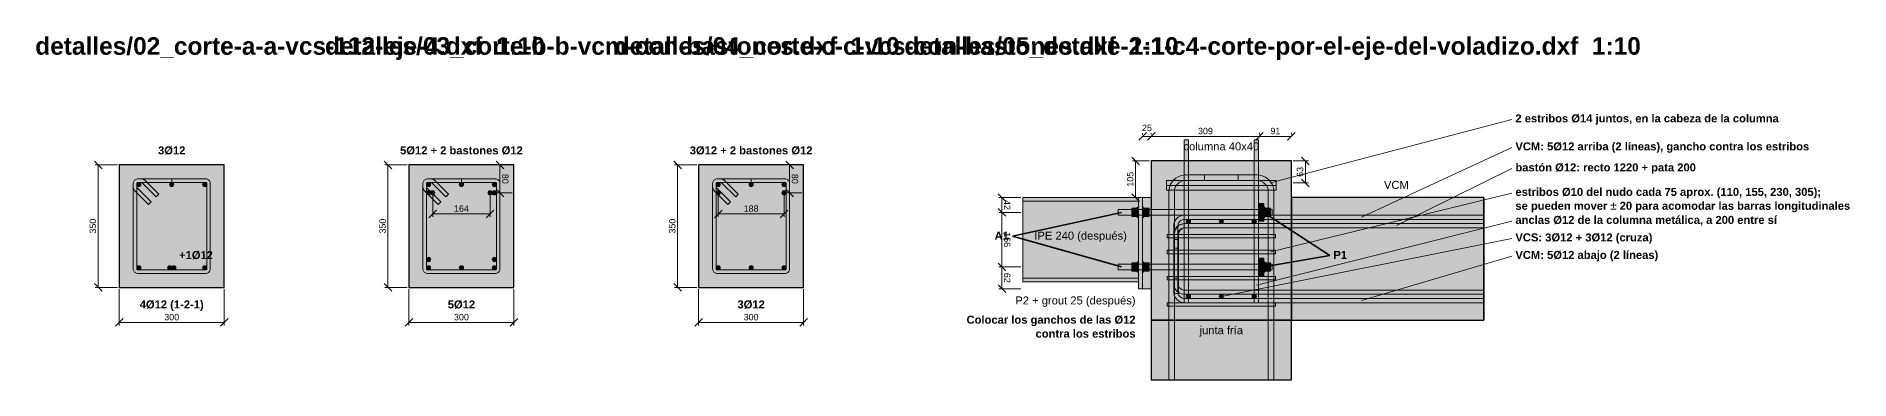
# Model space of a CAD drawing. Header units: millimetres. Extents: x 21 to 47975, y -17028 to 695.
# Drawn here: x 26275 to 31455, y -888 to 93 of the extents above; entities that cross this region are included whole.
import ezdxf
from ezdxf.enums import TextEntityAlignment as Align

# ---------------------------------------------------------------- set-up
doc = ezdxf.new("R2010")
doc.units = ezdxf.units.MM
doc.linetypes.add('TRAZO_3-2', pattern=[1.763889, 1.058333, -0.705556])
doc.linetypes.add('TRAZO_8-3', pattern=[3.880556, 2.822222, -1.058333])
for name, color, linetype, lineweight, true_color in [('COTAS', 27, 'Continuous', 15, 0x333333), ('G-edge', 251, 'TRAZO_8-3', 30, 0x555555), ('G-grid', 253, 'Continuous', 20, 0x9e9e9e), ('G-lead', 49, 'Continuous', 35, 0x222222), ('G-r_anc', 24, 'Continuous', 18, 0x7b241c), ('G-r_ancg', 11, 'TRAZO_3-2', 20, 0xd3746b), ('G-r_bas', 34, 'Continuous', 18, 0x7e3a06), ('G-r_bm1', 156, 'Continuous', 18, 0x0e2f44), ('G-r_bm2', 147, 'Continuous', 18, 0x1b4f72), ('G-r_bm3', 138, 'Continuous', 18, 0x1c2833), ('G-r_bp', 138, 'Continuous', 20, 0x142433), ('G-r_colS', 34, 'Continuous', 18, 0x6b4a00), ('G-r_conc', 252, 'Continuous', 30, 0x6b6b6b), ('G-r_eplate', 253, 'Continuous', 20, 0x848f9a), ('G-r_grout', 9, 'Continuous', 18, 0xb5b5b5), ('G-r_ipe', 127, 'Continuous', 18, 0x1f3347), ('G-r_ipef', 127, 'Continuous', 20, 0x1f3347), ('G-r_new', 119, 'Continuous', 18, 0x145a32), ('G-r_nut', 26, 'Continuous', 18, 0x3d0f0b), ('G-r_old', 252, 'Continuous', 30, 0x6b6b6b), ('G-r_rodS', 136, 'Continuous', 18, 0x0b5345), ('G-r_tieS', 217, 'Continuous', 18, 0x4a235a), ('T-anc', 22, 'Continuous', 18, 0xa93226), ('T-bsm', 156, 'Continuous', 18, 0x0e2f44), ('T-code', 19, 'Continuous', 18, 0x111111), ('T-hk', 44, 'Continuous', 18, 0x7a5500), ('T-label', 49, 'Continuous', 18, 0x222222), ('T-new', 119, 'Continuous', 18, 0x145a32), ('T-small', 47, 'Continuous', 18, 0x444444), ('T-tie', 195, 'Continuous', 18, 0x5b2c6f)]:
    doc.layers.add(name, color=color, linetype=linetype, lineweight=lineweight, true_color=true_color)
doc.layers.add('MODELO_ROTULOS', color=253, linetype='Continuous', lineweight=9, true_color=0x9e9e9e, plot=False)
doc.styles.add('ESTANDAR', font='arial.ttf')
doc.styles.add('NEGRITA', font='arialbd.ttf')
doc.dimstyles.new('COTAS_1-10', dxfattribs={"dimscale": 10, "dimtxt": 1.8288, "dimasz": 2, "dimexe": 0.881944, "dimexo": 0.529167, "dimgap": 0.6, "dimtad": 1, "dimdec": 0, "dimtxsty": 'ESTANDAR', "dimtsz": 1.094317, "dimcen": 2.5, "dimclrd": 8, "dimclre": 8, "dimclrt": 250, "dimazin": 3, "dimtfac": 1, "dimtmove": 0, "dimatfit": 3, "dimlwd": 15, "dimlwe": 13})

msp = doc.modelspace()

# ---------------------------------------------------------------- hatches: boundary and pattern name
at = {"layer": 'G-r_anc', "true_color": 0xc0392b}
for points in [[(29364.8, -402.2), (29804.8, -402.2), (29804.8, -418.2), (29364.8, -418.2)], [(29364.8, -558.2), (29804.8, -558.2), (29804.8, -574.2), (29364.8, -574.2)]]:
    msp.add_hatch(color=7, dxfattribs=at).paths.add_polyline_path(points)
at = {"layer": 'G-r_ancg', "true_color": 0xf4dbd9}
for points in [[(29403.8, -422.2), (29419.8, -422.2), (29419.8, -398.2), (29403.8, -398.2)], [(29419.8, -425.2), (29422.8, -425.2), (29422.8, -395.2), (29419.8, -395.2)], [(29434.8, -425.2), (29437.8, -425.2), (29437.8, -395.2), (29434.8, -395.2)], [(29437.8, -422.2), (29453.8, -422.2), (29453.8, -398.2), (29437.8, -398.2)], [(29403.8, -578.2), (29419.8, -578.2), (29419.8, -554.2), (29403.8, -554.2)], [(29419.8, -581.2), (29422.8, -581.2), (29422.8, -551.2), (29419.8, -551.2)], [(29434.8, -581.2), (29437.8, -581.2), (29437.8, -551.2), (29434.8, -551.2)], [(29437.8, -578.2), (29453.8, -578.2), (29453.8, -554.2), (29437.8, -554.2)]]:
    msp.add_hatch(color=7, dxfattribs=at).paths.add_polyline_path(points)
at = {"layer": 'G-r_bas', "true_color": 0xe67e22}
h = msp.add_hatch(color=7, dxfattribs=at)
edge = h.paths.add_edge_path()
edge.add_arc((27407.1, -354.6), 6, 0, 360)
h = msp.add_hatch(color=7, dxfattribs=at)
edge = h.paths.add_edge_path()
edge.add_arc((27571.1, -354.6), 6, 0, 360)
h = msp.add_hatch(color=7, dxfattribs=at)
edge = h.paths.add_edge_path()
edge.add_arc((28222.6, -354.6), 6, 0, 360)
h = msp.add_hatch(color=7, dxfattribs=at)
edge = h.paths.add_edge_path()
edge.add_arc((28410.6, -354.6), 6, 0, 360)
msp.add_hatch(color=7, dxfattribs=at).paths.add_polyline_path([(30409.8, -454.2), (29556.8, -454.2), (29553.9, -454.5), (29551, -455.2), (29548.2, -456.3), (29545.7, -457.9), (29543.4, -459.8), (29541.5, -462.1), (29539.9, -464.6), (29538.8, -467.3), (29538.1, -470.2), (29537.8, -473.2), (29537.8, -642.2), (29525.8, -642.2), (29525.8, -473.2), (29526.2, -468.4), (29527.3, -463.6), (29529.2, -459.1), (29531.7, -455), (29534.9, -451.3), (29538.6, -448.1), (29542.7, -445.6), (29547.2, -443.7), (29552, -442.6), (29556.8, -442.2), (30409.8, -442.2)])
at = {"layer": 'G-r_bm1', "true_color": 0x1a5276}
h = msp.add_hatch(color=7, dxfattribs=at)
edge = h.paths.add_edge_path()
edge.add_arc((26567.5, -330.6), 6, 0, 360)
h = msp.add_hatch(color=7, dxfattribs=at)
edge = h.paths.add_edge_path()
edge.add_arc((26661.5, -330.6), 6, 0, 360)
h = msp.add_hatch(color=7, dxfattribs=at)
edge = h.paths.add_edge_path()
edge.add_arc((26755.5, -330.6), 6, 0, 360)
h = msp.add_hatch(color=7, dxfattribs=at)
edge = h.paths.add_edge_path()
edge.add_arc((27395.1, -330.6), 6, 0, 360)
h = msp.add_hatch(color=7, dxfattribs=at)
edge = h.paths.add_edge_path()
edge.add_arc((27395.1, -354.6), 6, 0, 360)
h = msp.add_hatch(color=7, dxfattribs=at)
edge = h.paths.add_edge_path()
edge.add_arc((27489.1, -330.6), 6, 0, 360)
h = msp.add_hatch(color=7, dxfattribs=at)
edge = h.paths.add_edge_path()
edge.add_arc((27583.1, -330.6), 6, 0, 360)
h = msp.add_hatch(color=7, dxfattribs=at)
edge = h.paths.add_edge_path()
edge.add_arc((27583.1, -354.6), 6, 0, 360)
h = msp.add_hatch(color=7, dxfattribs=at)
edge = h.paths.add_edge_path()
edge.add_arc((28222.6, -330.6), 6, 0, 360)
h = msp.add_hatch(color=7, dxfattribs=at)
edge = h.paths.add_edge_path()
edge.add_arc((28316.6, -330.6), 6, 0, 360)
h = msp.add_hatch(color=7, dxfattribs=at)
edge = h.paths.add_edge_path()
edge.add_arc((28410.6, -330.6), 6, 0, 360)
for points in [[(30409.8, -430.2), (29554.8, -430.2), (29551.9, -430.5), (29549, -431.2), (29546.2, -432.3), (29543.7, -433.9), (29541.4, -435.8), (29539.5, -438.1), (29537.9, -440.6), (29536.8, -443.3), (29536.1, -446.2), (29535.8, -449.2), (29535.8, -574.2), (29523.8, -574.2), (29523.8, -449.2), (29524.2, -444.4), (29525.3, -439.6), (29527.2, -435.1), (29529.7, -431), (29532.9, -427.3), (29536.6, -424.1), (29540.7, -421.6), (29545.2, -419.7), (29550, -418.6), (29554.8, -418.2), (30409.8, -418.2)], [(30409.8, -454.2), (29554.8, -454.2), (29551.9, -454.5), (29549, -455.2), (29546.2, -456.3), (29543.7, -457.9), (29541.4, -459.8), (29539.5, -462.1), (29537.9, -464.6), (29536.8, -467.3), (29536.1, -470.2), (29535.8, -473.2), (29535.8, -598.2), (29523.8, -598.2), (29523.8, -473.2), (29524.2, -468.4), (29525.3, -463.6), (29527.2, -459.1), (29529.7, -455), (29532.9, -451.3), (29536.6, -448.1), (29540.7, -445.6), (29545.2, -443.7), (29550, -442.6), (29554.8, -442.2), (30409.8, -442.2)], [(30409.8, -644.2), (29554.8, -644.2), (29550, -643.9), (29545.2, -642.7), (29540.7, -640.9), (29536.6, -638.3), (29532.9, -635.1), (29529.7, -631.4), (29527.2, -627.3), (29525.3, -622.8), (29524.2, -618.1), (29523.8, -613.2), (29523.8, -488.2), (29535.8, -488.2), (29535.8, -613.2), (29536.1, -616.2), (29536.8, -619.1), (29537.9, -621.8), (29539.5, -624.4), (29541.4, -626.6), (29543.7, -628.6), (29546.2, -630.1), (29549, -631.3), (29551.9, -632), (29554.8, -632.2), (30409.8, -632.2)], [(30409.8, -668.2), (29554.8, -668.2), (29550, -667.9), (29545.2, -666.7), (29540.7, -664.9), (29536.6, -662.3), (29532.9, -659.1), (29529.7, -655.4), (29527.2, -651.3), (29525.3, -646.8), (29524.2, -642.1), (29523.8, -637.2), (29523.8, -512.2), (29535.8, -512.2), (29535.8, -637.2), (29536.1, -640.2), (29536.8, -643.1), (29537.9, -645.8), (29539.5, -648.4), (29541.4, -650.6), (29543.7, -652.6), (29546.2, -654.1), (29549, -655.3), (29551.9, -656), (29554.8, -656.2), (30409.8, -656.2)]]:
    msp.add_hatch(color=7, dxfattribs=at).paths.add_polyline_path(points)
h = msp.add_hatch(color=7, dxfattribs=at)
edge = h.paths.add_edge_path()
edge.add_arc((26567.5, -568.6), 6, 0, 360)
h = msp.add_hatch(color=7, dxfattribs=at)
edge = h.paths.add_edge_path()
edge.add_arc((26655.5, -568.6), 6, 0, 360)
h = msp.add_hatch(color=7, dxfattribs=at)
edge = h.paths.add_edge_path()
edge.add_arc((26755.5, -568.6), 6, 0, 360)
h = msp.add_hatch(color=7, dxfattribs=at)
edge = h.paths.add_edge_path()
edge.add_arc((27395.1, -544.6), 6, 0, 360)
h = msp.add_hatch(color=7, dxfattribs=at)
edge = h.paths.add_edge_path()
edge.add_arc((27395.1, -568.6), 6, 0, 360)
h = msp.add_hatch(color=7, dxfattribs=at)
edge = h.paths.add_edge_path()
edge.add_arc((27489.1, -568.6), 6, 0, 360)
h = msp.add_hatch(color=7, dxfattribs=at)
edge = h.paths.add_edge_path()
edge.add_arc((27583.1, -544.6), 6, 0, 360)
h = msp.add_hatch(color=7, dxfattribs=at)
edge = h.paths.add_edge_path()
edge.add_arc((27583.1, -568.6), 6, 0, 360)
h = msp.add_hatch(color=7, dxfattribs=at)
edge = h.paths.add_edge_path()
edge.add_arc((28222.6, -568.6), 6, 0, 360)
h = msp.add_hatch(color=7, dxfattribs=at)
edge = h.paths.add_edge_path()
edge.add_arc((28316.6, -568.6), 6, 0, 360)
h = msp.add_hatch(color=7, dxfattribs=at)
edge = h.paths.add_edge_path()
edge.add_arc((28410.6, -568.6), 6, 0, 360)
at = {"layer": 'G-r_bm2', "true_color": 0x5dade2}
h = msp.add_hatch(color=7, dxfattribs=at)
edge = h.paths.add_edge_path()
edge.add_arc((26667.5, -568.6), 6, 0, 360)
at = {"layer": 'G-r_bm3', "true_color": 0x616a6b}
h = msp.add_hatch(color=7, dxfattribs=at)
edge = h.paths.add_edge_path()
edge.add_arc((29565.8, -436.2), 6, 0, 360)
h = msp.add_hatch(color=7, dxfattribs=at)
edge = h.paths.add_edge_path()
edge.add_arc((29659.8, -436.2), 6, 0, 360)
h = msp.add_hatch(color=7, dxfattribs=at)
edge = h.paths.add_edge_path()
edge.add_arc((29753.8, -436.2), 6, 0, 360)
h = msp.add_hatch(color=7, dxfattribs=at)
edge = h.paths.add_edge_path()
edge.add_arc((29565.8, -650.2), 6, 0, 360)
h = msp.add_hatch(color=7, dxfattribs=at)
edge = h.paths.add_edge_path()
edge.add_arc((29659.8, -650.2), 6, 0, 360)
h = msp.add_hatch(color=7, dxfattribs=at)
edge = h.paths.add_edge_path()
edge.add_arc((29753.8, -650.2), 6, 0, 360)
at = {"layer": 'G-r_bp', "true_color": 0x34506b}
for points in [[(29768.8, -435.2), (29780.8, -435.2), (29780.8, -385.2), (29768.8, -385.2)], [(29768.8, -591.2), (29780.8, -591.2), (29780.8, -541.2), (29768.8, -541.2)]]:
    msp.add_hatch(color=7, dxfattribs=at).paths.add_polyline_path(points)
at = {"layer": 'G-r_colS', "true_color": 0xd1b047}
for points in [[(29509.8, -888.2), (29509.8, -351.2), (29510.4, -343.7), (29512.2, -336.4), (29515, -329.4), (29519, -323), (29523.9, -317.3), (29529.6, -312.4), (29536, -308.4), (29543, -305.5), (29550.3, -303.8), (29557.8, -303.2), (29707.8, -303.2), (29707.8, -319.2), (29557.9, -319.2), (29552.8, -319.6), (29548, -320.8), (29543.3, -322.7), (29539, -325.3), (29535.2, -328.6), (29532, -332.4), (29529.3, -336.7), (29527.4, -341.3), (29526.2, -346.2), (29525.8, -351.2), (29525.8, -888.2)], [(29793.8, -888.2), (29793.8, -351.2), (29793.4, -346.2), (29792.2, -341.3), (29790.3, -336.7), (29787.7, -332.4), (29784.4, -328.6), (29780.6, -325.3), (29776.3, -322.7), (29771.7, -320.8), (29766.8, -319.6), (29761.8, -319.2), (29611.8, -319.2), (29611.8, -303.2), (29761.9, -303.2), (29769.3, -303.8), (29776.7, -305.5), (29783.6, -308.4), (29790.1, -312.4), (29795.8, -317.3), (29800.7, -323), (29804.6, -329.4), (29807.5, -336.4), (29809.3, -343.7), (29809.8, -351.2), (29809.8, -888.2)]]:
    msp.add_hatch(color=7, dxfattribs=at).paths.add_polyline_path(points)
at = {"layer": 'G-r_conc', "true_color": 0xf5f3ef}
for points in [[(26511.5, -624.6), (26811.5, -624.6), (26811.5, -274.6), (26511.5, -274.6)], [(27339.1, -624.6), (27639.1, -624.6), (27639.1, -274.6), (27339.1, -274.6)], [(28166.6, -624.6), (28466.6, -624.6), (28466.6, -274.6), (28166.6, -274.6)], [(29459.8, -718.2), (29859.8, -718.2), (29859.8, -263.2), (29459.8, -263.2)], [(29859.8, -718.2), (30409.8, -718.2), (30409.8, -368.2), (29859.8, -368.2)]]:
    msp.add_hatch(color=7, dxfattribs=at).paths.add_polyline_path(points)
at = {"layer": 'G-r_eplate', "true_color": 0xe5ebf1}
msp.add_hatch(color=7, dxfattribs=at).paths.add_polyline_path([(29422.8, -628.2), (29434.8, -628.2), (29434.8, -368.2), (29422.8, -368.2)])
at = {"layer": 'G-r_grout', "true_color": 0xeae8e2}
msp.add_hatch(color=7, dxfattribs=at).paths.add_polyline_path([(29434.8, -628.2), (29459.8, -628.2), (29459.8, -368.2), (29434.8, -368.2)])
at = {"layer": 'G-r_ipe', "true_color": 0xe7edf2}
msp.add_hatch(color=7, dxfattribs=at).paths.add_polyline_path([(29092.8, -608.2), (29422.8, -608.2), (29422.8, -368.2), (29092.8, -368.2)])
at = {"layer": 'G-r_ipef', "true_color": 0xa5b9cd}
for points in [[(29092.8, -378), (29422.8, -378), (29422.8, -368.2), (29092.8, -368.2)], [(29092.8, -608.2), (29422.8, -608.2), (29422.8, -598.4), (29092.8, -598.4)]]:
    msp.add_hatch(color=7, dxfattribs=at).paths.add_polyline_path(points)
at = {"layer": 'G-r_new', "true_color": 0x34905b}
for points in [[(29502.8, -319.2), (29816.8, -319.2), (29816.8, -333.2), (29502.8, -333.2)], [(29502.8, -333.2), (29816.8, -333.2), (29816.8, -347.2), (29502.8, -347.2)]]:
    msp.add_hatch(color=7, dxfattribs=at).paths.add_polyline_path(points)
at = {"layer": 'G-r_nut', "true_color": 0x7b241c}
for points in [[(29780.8, -425.2), (29783.8, -425.2), (29783.8, -395.2), (29780.8, -395.2)], [(29783.8, -422.2), (29799.8, -422.2), (29799.8, -398.2), (29783.8, -398.2)], [(29780.8, -581.2), (29783.8, -581.2), (29783.8, -551.2), (29780.8, -551.2)], [(29783.8, -578.2), (29799.8, -578.2), (29799.8, -554.2), (29783.8, -554.2)]]:
    msp.add_hatch(color=7, dxfattribs=at).paths.add_polyline_path(points)
at = {"layer": 'G-r_old', "true_color": 0xe5e1da}
msp.add_hatch(color=7, dxfattribs=at).paths.add_polyline_path([(29459.8, -888.2), (29859.8, -888.2), (29859.8, -718.2), (29459.8, -718.2)])
at = {"layer": 'G-r_rodS', "true_color": 0x61beac}
for points in [[(29565.8, -203.2), (29565.8, -668.2), (29553.8, -668.2), (29553.8, -203.2)], [(29765.8, -203.2), (29765.8, -668.2), (29753.8, -668.2), (29753.8, -203.2)]]:
    msp.add_hatch(color=7, dxfattribs=at).paths.add_polyline_path(points)
at = {"layer": 'G-r_tieS', "true_color": 0x9059a7}
for points in [[(26617.4, -365.5), (26577.4, -325.5), (26577.2, -325.3), (26577, -325.2), (26576.8, -325), (26576.6, -324.9), (26576.4, -324.8), (26576.2, -324.7), (26575.9, -324.7), (26575.7, -324.6), (26575.5, -324.6), (26575.2, -324.6), (26564.6, -324.6), (26564.1, -324.6), (26563.6, -324.7), (26563.2, -324.9), (26562.8, -325.2), (26562.4, -325.5), (26562.1, -325.8), (26561.9, -326.2), (26561.7, -326.7), (26561.6, -327.1), (26561.6, -327.6), (26561.5, -571.6), (26561.6, -572.1), (26561.7, -572.5), (26561.9, -572.9), (26562.1, -573.3), (26562.4, -573.7), (26562.8, -574), (26563.2, -574.2), (26563.6, -574.4), (26564.1, -574.5), (26564.6, -574.6), (26758.5, -574.6), (26759, -574.5), (26759.5, -574.4), (26759.9, -574.2), (26760.3, -574), (26760.7, -573.7), (26761, -573.3), (26761.2, -572.9), (26761.4, -572.5), (26761.5, -572.1), (26761.5, -571.6), (26761.5, -327.6), (26761.5, -327.1), (26761.4, -326.7), (26761.2, -326.2), (26761, -325.8), (26760.7, -325.5), (26760.3, -325.2), (26759.9, -324.9), (26759.5, -324.7), (26759, -324.6), (26758.5, -324.6), (26661.5, -324.6), (26661.5, -314.6), (26758.6, -314.6), (26760.6, -314.7), (26762.6, -315.2), (26764.5, -316), (26766.2, -317.1), (26767.8, -318.4), (26769.1, -319.9), (26770.1, -321.7), (26770.9, -323.6), (26771.4, -325.6), (26771.5, -327.6), (26771.6, -571.6), (26771.4, -573.6), (26770.9, -575.6), (26770.1, -577.5), (26769.1, -579.2), (26767.8, -580.8), (26766.2, -582.1), (26764.5, -583.2), (26762.6, -584), (26760.6, -584.4), (26758.6, -584.6), (26564.5, -584.6), (26562.5, -584.4), (26560.5, -584), (26558.6, -583.2), (26556.9, -582.1), (26555.3, -580.8), (26554, -579.2), (26553, -577.5), (26552.2, -575.6), (26551.7, -573.6), (26551.5, -571.6), (26551.5, -327.6), (26551.7, -325.6), (26552.2, -323.6), (26553, -321.7), (26554, -319.9), (26555.3, -318.4), (26556.9, -317.1), (26558.6, -316), (26560.5, -315.2), (26562.5, -314.7), (26564.5, -314.6), (26575.2, -314.6), (26576.3, -314.6), (26577.3, -314.7), (26578.3, -314.9), (26579.3, -315.2), (26580.2, -315.6), (26581.1, -316), (26582, -316.5), (26582.9, -317.1), (26583.7, -317.7), (26584.4, -318.4), (26624.5, -358.5)], [(26661.5, -324.6), (26564.6, -324.6), (26564.1, -324.6), (26563.6, -324.7), (26563.2, -324.9), (26562.8, -325.2), (26562.4, -325.5), (26562.1, -325.8), (26561.9, -326.2), (26561.7, -326.7), (26561.6, -327.1), (26561.6, -327.6), (26561.5, -338.3), (26561.6, -338.5), (26561.6, -338.7), (26561.6, -339), (26561.7, -339.2), (26561.8, -339.4), (26561.9, -339.6), (26562, -339.8), (26562.1, -340), (26562.3, -340.2), (26562.4, -340.4), (26602.5, -380.5), (26595.4, -387.5), (26555.4, -347.5), (26554.7, -346.7), (26554, -345.9), (26553.5, -345.1), (26553, -344.2), (26552.5, -343.3), (26552.2, -342.3), (26551.9, -341.3), (26551.7, -340.3), (26551.6, -339.3), (26551.5, -338.3), (26551.5, -327.5), (26551.7, -325.6), (26552.2, -323.6), (26553, -321.7), (26554, -319.9), (26555.3, -318.4), (26556.9, -317.1), (26558.6, -316), (26560.5, -315.2), (26562.5, -314.7), (26564.5, -314.6), (26661.5, -314.6)], [(27445, -365.5), (27404.9, -325.5), (27404.7, -325.3), (27404.5, -325.2), (27404.3, -325), (27404.1, -324.9), (27403.9, -324.8), (27403.7, -324.7), (27403.5, -324.7), (27403.2, -324.6), (27403, -324.6), (27402.8, -324.6), (27392.1, -324.6), (27391.6, -324.6), (27391.2, -324.7), (27390.7, -324.9), (27390.3, -325.2), (27390, -325.5), (27389.7, -325.8), (27389.4, -326.2), (27389.3, -326.7), (27389.1, -327.1), (27389.1, -327.6), (27389.1, -571.6), (27389.1, -572.1), (27389.3, -572.5), (27389.4, -572.9), (27389.7, -573.3), (27390, -573.7), (27390.3, -574), (27390.7, -574.2), (27391.2, -574.4), (27391.6, -574.5), (27392.1, -574.6), (27586.1, -574.6), (27586.6, -574.5), (27587, -574.4), (27587.4, -574.2), (27587.8, -574), (27588.2, -573.7), (27588.5, -573.3), (27588.7, -572.9), (27588.9, -572.5), (27589, -572.1), (27589.1, -571.6), (27589.1, -327.6), (27589, -327.1), (27588.9, -326.7), (27588.7, -326.2), (27588.5, -325.8), (27588.2, -325.5), (27587.8, -325.2), (27587.4, -324.9), (27587, -324.7), (27586.6, -324.6), (27586.1, -324.6), (27489.1, -324.6), (27489.1, -314.6), (27586.1, -314.6), (27588.1, -314.7), (27590.1, -315.2), (27592, -316), (27593.7, -317.1), (27595.3, -318.4), (27596.6, -319.9), (27597.7, -321.7), (27598.5, -323.6), (27598.9, -325.6), (27599.1, -327.6), (27599.1, -571.6), (27598.9, -573.6), (27598.5, -575.6), (27597.7, -577.5), (27596.6, -579.2), (27595.3, -580.8), (27593.7, -582.1), (27592, -583.2), (27590.1, -584), (27588.1, -584.4), (27586.1, -584.6), (27392.1, -584.6), (27390.1, -584.4), (27388.1, -584), (27386.2, -583.2), (27384.4, -582.1), (27382.9, -580.8), (27381.6, -579.2), (27380.5, -577.5), (27379.7, -575.6), (27379.2, -573.6), (27379.1, -571.6), (27379.1, -327.6), (27379.2, -325.6), (27379.7, -323.6), (27380.5, -321.7), (27381.6, -319.9), (27382.9, -318.4), (27384.4, -317.1), (27386.2, -316), (27388.1, -315.2), (27390.1, -314.7), (27392, -314.6), (27402.8, -314.6), (27403.8, -314.6), (27404.8, -314.7), (27405.8, -314.9), (27406.8, -315.2), (27407.8, -315.6), (27408.7, -316), (27409.6, -316.5), (27410.4, -317.1), (27411.2, -317.7), (27412, -318.4), (27452.1, -358.5)], [(27489.1, -324.6), (27392.1, -324.6), (27391.6, -324.6), (27391.2, -324.7), (27390.7, -324.9), (27390.3, -325.2), (27390, -325.5), (27389.7, -325.8), (27389.4, -326.2), (27389.3, -326.7), (27389.1, -327.1), (27389.1, -327.6), (27389.1, -338.3), (27389.1, -338.5), (27389.1, -338.7), (27389.2, -339), (27389.2, -339.2), (27389.3, -339.4), (27389.4, -339.6), (27389.5, -339.8), (27389.7, -340), (27389.8, -340.2), (27390, -340.4), (27430.1, -380.5), (27423, -387.5), (27382.9, -347.5), (27382.2, -346.7), (27381.6, -345.9), (27381, -345.1), (27380.5, -344.2), (27380.1, -343.3), (27379.7, -342.3), (27379.4, -341.3), (27379.2, -340.3), (27379.1, -339.3), (27379.1, -338.3), (27379.1, -327.5), (27379.2, -325.6), (27379.7, -323.6), (27380.5, -321.7), (27381.6, -319.9), (27382.9, -318.4), (27384.4, -317.1), (27386.2, -316), (27388.1, -315.2), (27390.1, -314.7), (27392.1, -314.6), (27489.1, -314.6)], [(28272.5, -365.5), (28232.4, -325.5), (28232.3, -325.3), (28232.1, -325.2), (28231.9, -325), (28231.7, -324.9), (28231.5, -324.8), (28231.2, -324.7), (28231, -324.7), (28230.8, -324.6), (28230.6, -324.6), (28230.3, -324.6), (28219.7, -324.6), (28219.2, -324.6), (28218.7, -324.7), (28218.3, -324.9), (28217.9, -325.2), (28217.5, -325.5), (28217.2, -325.8), (28217, -326.2), (28216.8, -326.7), (28216.7, -327.1), (28216.6, -327.6), (28216.6, -571.6), (28216.7, -572.1), (28216.8, -572.5), (28217, -572.9), (28217.2, -573.3), (28217.5, -573.7), (28217.9, -574), (28218.3, -574.2), (28218.7, -574.4), (28219.2, -574.5), (28219.6, -574.6), (28413.6, -574.6), (28414.1, -574.5), (28414.6, -574.4), (28415, -574.2), (28415.4, -574), (28415.7, -573.7), (28416, -573.3), (28416.3, -572.9), (28416.5, -572.5), (28416.6, -572.1), (28416.6, -571.6), (28416.6, -327.6), (28416.6, -327.1), (28416.5, -326.7), (28416.3, -326.2), (28416, -325.8), (28415.7, -325.5), (28415.4, -325.2), (28415, -324.9), (28414.6, -324.7), (28414.1, -324.6), (28413.6, -324.6), (28316.6, -324.6), (28316.6, -314.6), (28413.6, -314.6), (28415.7, -314.7), (28417.7, -315.2), (28419.5, -316), (28421.3, -317.1), (28422.8, -318.4), (28424.2, -319.9), (28425.2, -321.7), (28426, -323.6), (28426.5, -325.6), (28426.6, -327.6), (28426.6, -571.6), (28426.5, -573.6), (28426, -575.6), (28425.2, -577.5), (28424.2, -579.2), (28422.8, -580.8), (28421.3, -582.1), (28419.5, -583.2), (28417.7, -584), (28415.7, -584.4), (28413.6, -584.6), (28219.6, -584.6), (28217.6, -584.4), (28215.6, -584), (28213.7, -583.2), (28212, -582.1), (28210.4, -580.8), (28209.1, -579.2), (28208, -577.5), (28207.3, -575.6), (28206.8, -573.6), (28206.6, -571.6), (28206.6, -327.6), (28206.8, -325.6), (28207.3, -323.6), (28208, -321.7), (28209.1, -319.9), (28210.4, -318.4), (28212, -317.1), (28213.7, -316), (28215.6, -315.2), (28217.6, -314.7), (28219.6, -314.6), (28230.3, -314.6), (28231.3, -314.6), (28232.4, -314.7), (28233.4, -314.9), (28234.3, -315.2), (28235.3, -315.6), (28236.2, -316), (28237.1, -316.5), (28238, -317.1), (28238.8, -317.7), (28239.5, -318.4), (28279.6, -358.5)], [(28316.6, -324.6), (28219.6, -324.6), (28219.2, -324.6), (28218.7, -324.7), (28218.3, -324.9), (28217.9, -325.2), (28217.5, -325.5), (28217.2, -325.8), (28217, -326.2), (28216.8, -326.7), (28216.7, -327.1), (28216.6, -327.6), (28216.6, -338.3), (28216.6, -338.5), (28216.7, -338.7), (28216.7, -339), (28216.8, -339.2), (28216.9, -339.4), (28217, -339.6), (28217.1, -339.8), (28217.2, -340), (28217.4, -340.2), (28217.5, -340.4), (28257.6, -380.5), (28250.5, -387.5), (28210.4, -347.5), (28209.7, -346.7), (28209.1, -345.9), (28208.5, -345.1), (28208, -344.2), (28207.6, -343.3), (28207.3, -342.3), (28207, -341.3), (28206.8, -340.3), (28206.7, -339.3), (28206.6, -338.3), (28206.6, -327.5), (28206.8, -325.6), (28207.3, -323.6), (28208, -321.7), (28209.1, -319.9), (28210.4, -318.4), (28212, -317.1), (28213.7, -316), (28215.6, -315.2), (28217.6, -314.7), (28219.6, -314.6), (28316.6, -314.6)], [(29504.8, -473.2), (29814.8, -473.2), (29814.8, -483.2), (29504.8, -483.2)], [(29504.8, -518.2), (29814.8, -518.2), (29814.8, -528.2), (29504.8, -528.2)], [(29504.8, -593.2), (29814.8, -593.2), (29814.8, -603.2), (29504.8, -603.2)], [(29504.8, -668.2), (29814.8, -668.2), (29814.8, -678.2), (29504.8, -678.2)]]:
    msp.add_hatch(color=7, dxfattribs=at).paths.add_polyline_path(points)

# ---------------------------------------------------------------- linework, layer by layer
at = {"layer": 'G-edge'}
msp.add_line((30409.8, -368.2), (30409.8, -718.2), dxfattribs=at)
at = {"layer": 'G-grid'}
for p, q in [((30489.8, -145.2), (29799.8, -326.2)), ((30489.8, -225.2), (30059.8, -424.2)), ((30489.8, -285.2), (30159.8, -448.2)), ((30489.8, -355.2), (29799.8, -523.2)), ((30489.8, -435.2), (29759.8, -618.2)), ((30489.8, -485.2), (29659.8, -650.2)), ((30489.8, -535.2), (30059.8, -662.2))]:
    msp.add_line(p, q, dxfattribs=at)
at = {"layer": 'G-lead'}
for p, q in [((29062.8, -478.2), (29374.8, -410.2)), ((29969.8, -533.2), (29780.8, -410.2)), ((29062.8, -478.2), (29374.8, -566.2)), ((29969.8, -533.2), (29780.8, -566.2))]:
    msp.add_line(p, q, dxfattribs=at)
at = {"layer": 'G-r_anc'}
for points in [[(29364.8, -402.2), (29804.8, -402.2), (29804.8, -418.2), (29364.8, -418.2)], [(29364.8, -558.2), (29804.8, -558.2), (29804.8, -574.2), (29364.8, -574.2)]]:
    msp.add_lwpolyline(points, close=True, dxfattribs=at)
at = {"layer": 'G-r_ancg'}
for points in [[(29403.8, -422.2), (29419.8, -422.2), (29419.8, -398.2), (29403.8, -398.2)], [(29419.8, -425.2), (29422.8, -425.2), (29422.8, -395.2), (29419.8, -395.2)], [(29434.8, -425.2), (29437.8, -425.2), (29437.8, -395.2), (29434.8, -395.2)], [(29437.8, -422.2), (29453.8, -422.2), (29453.8, -398.2), (29437.8, -398.2)], [(29403.8, -578.2), (29419.8, -578.2), (29419.8, -554.2), (29403.8, -554.2)], [(29419.8, -581.2), (29422.8, -581.2), (29422.8, -551.2), (29419.8, -551.2)], [(29434.8, -581.2), (29437.8, -581.2), (29437.8, -551.2), (29434.8, -551.2)], [(29437.8, -578.2), (29453.8, -578.2), (29453.8, -554.2), (29437.8, -554.2)]]:
    msp.add_lwpolyline(points, close=True, dxfattribs=at)
at = {"layer": 'G-r_bas'}
msp.add_lwpolyline([(30409.8, -454.2), (29556.8, -454.2), (29553.9, -454.5), (29551, -455.2), (29548.2, -456.3), (29545.7, -457.9), (29543.4, -459.8), (29541.5, -462.1), (29539.9, -464.6), (29538.8, -467.3), (29538.1, -470.2), (29537.8, -473.2), (29537.8, -642.2), (29525.8, -642.2), (29525.8, -473.2), (29526.2, -468.4), (29527.3, -463.6), (29529.2, -459.1), (29531.7, -455), (29534.9, -451.3), (29538.6, -448.1), (29542.7, -445.6), (29547.2, -443.7), (29552, -442.6), (29556.8, -442.2), (30409.8, -442.2)], close=True, dxfattribs=at)
for centre in [(27407.1, -354.6), (27571.1, -354.6), (28222.6, -354.6), (28410.6, -354.6)]:
    msp.add_circle(centre, 6, dxfattribs=at)
at = {"layer": 'G-r_bm1'}
for points in [[(30409.8, -430.2), (29554.8, -430.2), (29551.9, -430.5), (29549, -431.2), (29546.2, -432.3), (29543.7, -433.9), (29541.4, -435.8), (29539.5, -438.1), (29537.9, -440.6), (29536.8, -443.3), (29536.1, -446.2), (29535.8, -449.2), (29535.8, -574.2), (29523.8, -574.2), (29523.8, -449.2), (29524.2, -444.4), (29525.3, -439.6), (29527.2, -435.1), (29529.7, -431), (29532.9, -427.3), (29536.6, -424.1), (29540.7, -421.6), (29545.2, -419.7), (29550, -418.6), (29554.8, -418.2), (30409.8, -418.2)], [(30409.8, -454.2), (29554.8, -454.2), (29551.9, -454.5), (29549, -455.2), (29546.2, -456.3), (29543.7, -457.9), (29541.4, -459.8), (29539.5, -462.1), (29537.9, -464.6), (29536.8, -467.3), (29536.1, -470.2), (29535.8, -473.2), (29535.8, -598.2), (29523.8, -598.2), (29523.8, -473.2), (29524.2, -468.4), (29525.3, -463.6), (29527.2, -459.1), (29529.7, -455), (29532.9, -451.3), (29536.6, -448.1), (29540.7, -445.6), (29545.2, -443.7), (29550, -442.6), (29554.8, -442.2), (30409.8, -442.2)], [(30409.8, -644.2), (29554.8, -644.2), (29550, -643.9), (29545.2, -642.7), (29540.7, -640.9), (29536.6, -638.3), (29532.9, -635.1), (29529.7, -631.4), (29527.2, -627.3), (29525.3, -622.8), (29524.2, -618.1), (29523.8, -613.2), (29523.8, -488.2), (29535.8, -488.2), (29535.8, -613.2), (29536.1, -616.2), (29536.8, -619.1), (29537.9, -621.8), (29539.5, -624.4), (29541.4, -626.6), (29543.7, -628.6), (29546.2, -630.1), (29549, -631.3), (29551.9, -632), (29554.8, -632.2), (30409.8, -632.2)], [(30409.8, -668.2), (29554.8, -668.2), (29550, -667.9), (29545.2, -666.7), (29540.7, -664.9), (29536.6, -662.3), (29532.9, -659.1), (29529.7, -655.4), (29527.2, -651.3), (29525.3, -646.8), (29524.2, -642.1), (29523.8, -637.2), (29523.8, -512.2), (29535.8, -512.2), (29535.8, -637.2), (29536.1, -640.2), (29536.8, -643.1), (29537.9, -645.8), (29539.5, -648.4), (29541.4, -650.6), (29543.7, -652.6), (29546.2, -654.1), (29549, -655.3), (29551.9, -656), (29554.8, -656.2), (30409.8, -656.2)]]:
    msp.add_lwpolyline(points, close=True, dxfattribs=at)
for centre in [(26567.5, -330.6), (26661.5, -330.6), (26755.5, -330.6), (27395.1, -330.6), (27395.1, -354.6), (27489.1, -330.6), (27583.1, -330.6), (27583.1, -354.6), (28222.6, -330.6), (28316.6, -330.6), (28410.6, -330.6), (26567.5, -568.6), (26655.5, -568.6), (26755.5, -568.6), (27395.1, -544.6), (27395.1, -568.6), (27489.1, -568.6), (27583.1, -544.6), (27583.1, -568.6), (28222.6, -568.6), (28316.6, -568.6), (28410.6, -568.6)]:
    msp.add_circle(centre, 6, dxfattribs=at)
at = {"layer": 'G-r_bm2'}
msp.add_circle((26667.5, -568.6), 6, dxfattribs=at)
at = {"layer": 'G-r_bm3'}
for centre in [(29565.8, -436.2), (29659.8, -436.2), (29753.8, -436.2), (29565.8, -650.2), (29659.8, -650.2), (29753.8, -650.2)]:
    msp.add_circle(centre, 6, dxfattribs=at)
at = {"layer": 'G-r_bp'}
for points in [[(29768.8, -435.2), (29780.8, -435.2), (29780.8, -385.2), (29768.8, -385.2)], [(29768.8, -591.2), (29780.8, -591.2), (29780.8, -541.2), (29768.8, -541.2)]]:
    msp.add_lwpolyline(points, close=True, dxfattribs=at)
at = {"layer": 'G-r_colS'}
for points in [[(29509.8, -888.2), (29509.8, -351.2), (29510.4, -343.7), (29512.2, -336.4), (29515, -329.4), (29519, -323), (29523.9, -317.3), (29529.6, -312.4), (29536, -308.4), (29543, -305.5), (29550.3, -303.8), (29557.8, -303.2), (29707.8, -303.2), (29707.8, -319.2), (29557.9, -319.2), (29552.8, -319.6), (29548, -320.8), (29543.3, -322.7), (29539, -325.3), (29535.2, -328.6), (29532, -332.4), (29529.3, -336.7), (29527.4, -341.3), (29526.2, -346.2), (29525.8, -351.2), (29525.8, -888.2)], [(29793.8, -888.2), (29793.8, -351.2), (29793.4, -346.2), (29792.2, -341.3), (29790.3, -336.7), (29787.7, -332.4), (29784.4, -328.6), (29780.6, -325.3), (29776.3, -322.7), (29771.7, -320.8), (29766.8, -319.6), (29761.8, -319.2), (29611.8, -319.2), (29611.8, -303.2), (29761.9, -303.2), (29769.3, -303.8), (29776.7, -305.5), (29783.6, -308.4), (29790.1, -312.4), (29795.8, -317.3), (29800.7, -323), (29804.6, -329.4), (29807.5, -336.4), (29809.3, -343.7), (29809.8, -351.2), (29809.8, -888.2)]]:
    msp.add_lwpolyline(points, close=True, dxfattribs=at)
at = {"layer": 'G-r_conc'}
for points in [[(26511.5, -624.6), (26811.5, -624.6), (26811.5, -274.6), (26511.5, -274.6)], [(27339.1, -624.6), (27639.1, -624.6), (27639.1, -274.6), (27339.1, -274.6)], [(28166.6, -624.6), (28466.6, -624.6), (28466.6, -274.6), (28166.6, -274.6)], [(29459.8, -718.2), (29859.8, -718.2), (29859.8, -263.2), (29459.8, -263.2)], [(29859.8, -718.2), (30409.8, -718.2), (30409.8, -368.2), (29859.8, -368.2)]]:
    msp.add_lwpolyline(points, close=True, dxfattribs=at)
at = {"layer": 'G-r_eplate'}
msp.add_lwpolyline([(29422.8, -628.2), (29434.8, -628.2), (29434.8, -368.2), (29422.8, -368.2)], close=True, dxfattribs=at)
at = {"layer": 'G-r_grout'}
msp.add_lwpolyline([(29434.8, -628.2), (29459.8, -628.2), (29459.8, -368.2), (29434.8, -368.2)], close=True, dxfattribs=at)
at = {"layer": 'G-r_ipe'}
msp.add_lwpolyline([(29092.8, -608.2), (29422.8, -608.2), (29422.8, -368.2), (29092.8, -368.2)], close=True, dxfattribs=at)
at = {"layer": 'G-r_ipef'}
for points in [[(29092.8, -378), (29422.8, -378), (29422.8, -368.2), (29092.8, -368.2)], [(29092.8, -608.2), (29422.8, -608.2), (29422.8, -598.4), (29092.8, -598.4)]]:
    msp.add_lwpolyline(points, close=True, dxfattribs=at)
at = {"layer": 'G-r_new'}
for points in [[(29502.8, -319.2), (29816.8, -319.2), (29816.8, -333.2), (29502.8, -333.2)], [(29502.8, -333.2), (29816.8, -333.2), (29816.8, -347.2), (29502.8, -347.2)]]:
    msp.add_lwpolyline(points, close=True, dxfattribs=at)
at = {"layer": 'G-r_nut'}
for points in [[(29780.8, -425.2), (29783.8, -425.2), (29783.8, -395.2), (29780.8, -395.2)], [(29783.8, -422.2), (29799.8, -422.2), (29799.8, -398.2), (29783.8, -398.2)], [(29780.8, -581.2), (29783.8, -581.2), (29783.8, -551.2), (29780.8, -551.2)], [(29783.8, -578.2), (29799.8, -578.2), (29799.8, -554.2), (29783.8, -554.2)]]:
    msp.add_lwpolyline(points, close=True, dxfattribs=at)
at = {"layer": 'G-r_old'}
msp.add_lwpolyline([(29459.8, -888.2), (29859.8, -888.2), (29859.8, -718.2), (29459.8, -718.2)], close=True, dxfattribs=at)
at = {"layer": 'G-r_rodS'}
for points in [[(29565.8, -203.2), (29565.8, -668.2), (29553.8, -668.2), (29553.8, -203.2)], [(29765.8, -203.2), (29765.8, -668.2), (29753.8, -668.2), (29753.8, -203.2)]]:
    msp.add_lwpolyline(points, close=True, dxfattribs=at)
at = {"layer": 'G-r_tieS'}
for points in [[(26617.4, -365.5), (26577.4, -325.5), (26577.2, -325.3), (26577, -325.2), (26576.8, -325), (26576.6, -324.9), (26576.4, -324.8), (26576.2, -324.7), (26575.9, -324.7), (26575.7, -324.6), (26575.5, -324.6), (26575.2, -324.6), (26564.6, -324.6), (26564.1, -324.6), (26563.6, -324.7), (26563.2, -324.9), (26562.8, -325.2), (26562.4, -325.5), (26562.1, -325.8), (26561.9, -326.2), (26561.7, -326.7), (26561.6, -327.1), (26561.6, -327.6), (26561.5, -571.6), (26561.6, -572.1), (26561.7, -572.5), (26561.9, -572.9), (26562.1, -573.3), (26562.4, -573.7), (26562.8, -574), (26563.2, -574.2), (26563.6, -574.4), (26564.1, -574.5), (26564.6, -574.6), (26758.5, -574.6), (26759, -574.5), (26759.5, -574.4), (26759.9, -574.2), (26760.3, -574), (26760.7, -573.7), (26761, -573.3), (26761.2, -572.9), (26761.4, -572.5), (26761.5, -572.1), (26761.5, -571.6), (26761.5, -327.6), (26761.5, -327.1), (26761.4, -326.7), (26761.2, -326.2), (26761, -325.8), (26760.7, -325.5), (26760.3, -325.2), (26759.9, -324.9), (26759.5, -324.7), (26759, -324.6), (26758.5, -324.6), (26661.5, -324.6), (26661.5, -314.6), (26758.6, -314.6), (26760.6, -314.7), (26762.6, -315.2), (26764.5, -316), (26766.2, -317.1), (26767.8, -318.4), (26769.1, -319.9), (26770.1, -321.7), (26770.9, -323.6), (26771.4, -325.6), (26771.5, -327.6), (26771.6, -571.6), (26771.4, -573.6), (26770.9, -575.6), (26770.1, -577.5), (26769.1, -579.2), (26767.8, -580.8), (26766.2, -582.1), (26764.5, -583.2), (26762.6, -584), (26760.6, -584.4), (26758.6, -584.6), (26564.5, -584.6), (26562.5, -584.4), (26560.5, -584), (26558.6, -583.2), (26556.9, -582.1), (26555.3, -580.8), (26554, -579.2), (26553, -577.5), (26552.2, -575.6), (26551.7, -573.6), (26551.5, -571.6), (26551.5, -327.6), (26551.7, -325.6), (26552.2, -323.6), (26553, -321.7), (26554, -319.9), (26555.3, -318.4), (26556.9, -317.1), (26558.6, -316), (26560.5, -315.2), (26562.5, -314.7), (26564.5, -314.6), (26575.2, -314.6), (26576.3, -314.6), (26577.3, -314.7), (26578.3, -314.9), (26579.3, -315.2), (26580.2, -315.6), (26581.1, -316), (26582, -316.5), (26582.9, -317.1), (26583.7, -317.7), (26584.4, -318.4), (26624.5, -358.5)], [(26661.5, -324.6), (26564.6, -324.6), (26564.1, -324.6), (26563.6, -324.7), (26563.2, -324.9), (26562.8, -325.2), (26562.4, -325.5), (26562.1, -325.8), (26561.9, -326.2), (26561.7, -326.7), (26561.6, -327.1), (26561.6, -327.6), (26561.5, -338.3), (26561.6, -338.5), (26561.6, -338.7), (26561.6, -339), (26561.7, -339.2), (26561.8, -339.4), (26561.9, -339.6), (26562, -339.8), (26562.1, -340), (26562.3, -340.2), (26562.4, -340.4), (26602.5, -380.5), (26595.4, -387.5), (26555.4, -347.5), (26554.7, -346.7), (26554, -345.9), (26553.5, -345.1), (26553, -344.2), (26552.5, -343.3), (26552.2, -342.3), (26551.9, -341.3), (26551.7, -340.3), (26551.6, -339.3), (26551.5, -338.3), (26551.5, -327.5), (26551.7, -325.6), (26552.2, -323.6), (26553, -321.7), (26554, -319.9), (26555.3, -318.4), (26556.9, -317.1), (26558.6, -316), (26560.5, -315.2), (26562.5, -314.7), (26564.5, -314.6), (26661.5, -314.6)], [(27445, -365.5), (27404.9, -325.5), (27404.7, -325.3), (27404.5, -325.2), (27404.3, -325), (27404.1, -324.9), (27403.9, -324.8), (27403.7, -324.7), (27403.5, -324.7), (27403.2, -324.6), (27403, -324.6), (27402.8, -324.6), (27392.1, -324.6), (27391.6, -324.6), (27391.2, -324.7), (27390.7, -324.9), (27390.3, -325.2), (27390, -325.5), (27389.7, -325.8), (27389.4, -326.2), (27389.3, -326.7), (27389.1, -327.1), (27389.1, -327.6), (27389.1, -571.6), (27389.1, -572.1), (27389.3, -572.5), (27389.4, -572.9), (27389.7, -573.3), (27390, -573.7), (27390.3, -574), (27390.7, -574.2), (27391.2, -574.4), (27391.6, -574.5), (27392.1, -574.6), (27586.1, -574.6), (27586.6, -574.5), (27587, -574.4), (27587.4, -574.2), (27587.8, -574), (27588.2, -573.7), (27588.5, -573.3), (27588.7, -572.9), (27588.9, -572.5), (27589, -572.1), (27589.1, -571.6), (27589.1, -327.6), (27589, -327.1), (27588.9, -326.7), (27588.7, -326.2), (27588.5, -325.8), (27588.2, -325.5), (27587.8, -325.2), (27587.4, -324.9), (27587, -324.7), (27586.6, -324.6), (27586.1, -324.6), (27489.1, -324.6), (27489.1, -314.6), (27586.1, -314.6), (27588.1, -314.7), (27590.1, -315.2), (27592, -316), (27593.7, -317.1), (27595.3, -318.4), (27596.6, -319.9), (27597.7, -321.7), (27598.5, -323.6), (27598.9, -325.6), (27599.1, -327.6), (27599.1, -571.6), (27598.9, -573.6), (27598.5, -575.6), (27597.7, -577.5), (27596.6, -579.2), (27595.3, -580.8), (27593.7, -582.1), (27592, -583.2), (27590.1, -584), (27588.1, -584.4), (27586.1, -584.6), (27392.1, -584.6), (27390.1, -584.4), (27388.1, -584), (27386.2, -583.2), (27384.4, -582.1), (27382.9, -580.8), (27381.6, -579.2), (27380.5, -577.5), (27379.7, -575.6), (27379.2, -573.6), (27379.1, -571.6), (27379.1, -327.6), (27379.2, -325.6), (27379.7, -323.6), (27380.5, -321.7), (27381.6, -319.9), (27382.9, -318.4), (27384.4, -317.1), (27386.2, -316), (27388.1, -315.2), (27390.1, -314.7), (27392, -314.6), (27402.8, -314.6), (27403.8, -314.6), (27404.8, -314.7), (27405.8, -314.9), (27406.8, -315.2), (27407.8, -315.6), (27408.7, -316), (27409.6, -316.5), (27410.4, -317.1), (27411.2, -317.7), (27412, -318.4), (27452.1, -358.5)], [(27489.1, -324.6), (27392.1, -324.6), (27391.6, -324.6), (27391.2, -324.7), (27390.7, -324.9), (27390.3, -325.2), (27390, -325.5), (27389.7, -325.8), (27389.4, -326.2), (27389.3, -326.7), (27389.1, -327.1), (27389.1, -327.6), (27389.1, -338.3), (27389.1, -338.5), (27389.1, -338.7), (27389.2, -339), (27389.2, -339.2), (27389.3, -339.4), (27389.4, -339.6), (27389.5, -339.8), (27389.7, -340), (27389.8, -340.2), (27390, -340.4), (27430.1, -380.5), (27423, -387.5), (27382.9, -347.5), (27382.2, -346.7), (27381.6, -345.9), (27381, -345.1), (27380.5, -344.2), (27380.1, -343.3), (27379.7, -342.3), (27379.4, -341.3), (27379.2, -340.3), (27379.1, -339.3), (27379.1, -338.3), (27379.1, -327.5), (27379.2, -325.6), (27379.7, -323.6), (27380.5, -321.7), (27381.6, -319.9), (27382.9, -318.4), (27384.4, -317.1), (27386.2, -316), (27388.1, -315.2), (27390.1, -314.7), (27392.1, -314.6), (27489.1, -314.6)], [(28272.5, -365.5), (28232.4, -325.5), (28232.3, -325.3), (28232.1, -325.2), (28231.9, -325), (28231.7, -324.9), (28231.5, -324.8), (28231.2, -324.7), (28231, -324.7), (28230.8, -324.6), (28230.6, -324.6), (28230.3, -324.6), (28219.7, -324.6), (28219.2, -324.6), (28218.7, -324.7), (28218.3, -324.9), (28217.9, -325.2), (28217.5, -325.5), (28217.2, -325.8), (28217, -326.2), (28216.8, -326.7), (28216.7, -327.1), (28216.6, -327.6), (28216.6, -571.6), (28216.7, -572.1), (28216.8, -572.5), (28217, -572.9), (28217.2, -573.3), (28217.5, -573.7), (28217.9, -574), (28218.3, -574.2), (28218.7, -574.4), (28219.2, -574.5), (28219.6, -574.6), (28413.6, -574.6), (28414.1, -574.5), (28414.6, -574.4), (28415, -574.2), (28415.4, -574), (28415.7, -573.7), (28416, -573.3), (28416.3, -572.9), (28416.5, -572.5), (28416.6, -572.1), (28416.6, -571.6), (28416.6, -327.6), (28416.6, -327.1), (28416.5, -326.7), (28416.3, -326.2), (28416, -325.8), (28415.7, -325.5), (28415.4, -325.2), (28415, -324.9), (28414.6, -324.7), (28414.1, -324.6), (28413.6, -324.6), (28316.6, -324.6), (28316.6, -314.6), (28413.6, -314.6), (28415.7, -314.7), (28417.7, -315.2), (28419.5, -316), (28421.3, -317.1), (28422.8, -318.4), (28424.2, -319.9), (28425.2, -321.7), (28426, -323.6), (28426.5, -325.6), (28426.6, -327.6), (28426.6, -571.6), (28426.5, -573.6), (28426, -575.6), (28425.2, -577.5), (28424.2, -579.2), (28422.8, -580.8), (28421.3, -582.1), (28419.5, -583.2), (28417.7, -584), (28415.7, -584.4), (28413.6, -584.6), (28219.6, -584.6), (28217.6, -584.4), (28215.6, -584), (28213.7, -583.2), (28212, -582.1), (28210.4, -580.8), (28209.1, -579.2), (28208, -577.5), (28207.3, -575.6), (28206.8, -573.6), (28206.6, -571.6), (28206.6, -327.6), (28206.8, -325.6), (28207.3, -323.6), (28208, -321.7), (28209.1, -319.9), (28210.4, -318.4), (28212, -317.1), (28213.7, -316), (28215.6, -315.2), (28217.6, -314.7), (28219.6, -314.6), (28230.3, -314.6), (28231.3, -314.6), (28232.4, -314.7), (28233.4, -314.9), (28234.3, -315.2), (28235.3, -315.6), (28236.2, -316), (28237.1, -316.5), (28238, -317.1), (28238.8, -317.7), (28239.5, -318.4), (28279.6, -358.5)], [(28316.6, -324.6), (28219.6, -324.6), (28219.2, -324.6), (28218.7, -324.7), (28218.3, -324.9), (28217.9, -325.2), (28217.5, -325.5), (28217.2, -325.8), (28217, -326.2), (28216.8, -326.7), (28216.7, -327.1), (28216.6, -327.6), (28216.6, -338.3), (28216.6, -338.5), (28216.7, -338.7), (28216.7, -339), (28216.8, -339.2), (28216.9, -339.4), (28217, -339.6), (28217.1, -339.8), (28217.2, -340), (28217.4, -340.2), (28217.5, -340.4), (28257.6, -380.5), (28250.5, -387.5), (28210.4, -347.5), (28209.7, -346.7), (28209.1, -345.9), (28208.5, -345.1), (28208, -344.2), (28207.6, -343.3), (28207.3, -342.3), (28207, -341.3), (28206.8, -340.3), (28206.7, -339.3), (28206.6, -338.3), (28206.6, -327.5), (28206.8, -325.6), (28207.3, -323.6), (28208, -321.7), (28209.1, -319.9), (28210.4, -318.4), (28212, -317.1), (28213.7, -316), (28215.6, -315.2), (28217.6, -314.7), (28219.6, -314.6), (28316.6, -314.6)], [(29504.8, -473.2), (29814.8, -473.2), (29814.8, -483.2), (29504.8, -483.2)], [(29504.8, -518.2), (29814.8, -518.2), (29814.8, -528.2), (29504.8, -528.2)], [(29504.8, -593.2), (29814.8, -593.2), (29814.8, -603.2), (29504.8, -603.2)], [(29504.8, -668.2), (29814.8, -668.2), (29814.8, -678.2), (29504.8, -678.2)]]:
    msp.add_lwpolyline(points, close=True, dxfattribs=at)

# ---------------------------------------------------------------- texts
at = {"layer": 'MODELO_ROTULOS', "style": 'NEGRITA'}
for s, p in [('detalles/02_corte-a-a-vcs-112-eje-4.dxf  1:10', (26271.7, 40)), ('detalles/03_corte-b-b-vcm-con-bastones.dxf  1:10', (27099.3, 40)), ('detalles/04_corte-c-c-vcs-con-bastones.dxf  1:10', (27926.8, 40)), ('detalles/05_detalle-2-1-c4-corte-por-el-eje-del-voladizo.dxf  1:10', (28754.4, 40))]:
    msp.add_text(s, height=50, dxfattribs=at).set_placement(p)
at = {"layer": 'T-anc', "color": 22, "true_color": 0xa93226, "style": 'NEGRITA'}
msp.add_text('A1', height=22.86, dxfattribs=at).set_placement((29052.8, -488.2), align=Align.RIGHT)
msp.add_text('P1', height=22.86, dxfattribs=at).set_placement((29979.8, -543.2))
at = {"layer": 'T-bsm', "color": 156, "true_color": 0x0e2f44, "style": 'NEGRITA'}
for s, p in [('3Ø12', (26661.5, -244.6)), ('5Ø12 + 2 bastones Ø12', (27489.1, -244.6)), ('3Ø12 + 2 bastones Ø12', (28316.6, -244.6)), ('4Ø12 (1-2-1)', (26661.5, -684.6)), ('5Ø12', (27489.1, -684.6)), ('3Ø12', (28316.6, -684.6))]:
    msp.add_text(s, height=22.86, dxfattribs=at).set_placement(p, align=Align.CENTER)
for s, p in [('VCM: 5Ø12 arriba (2 líneas), gancho contra los estribos', (30499.8, -233.2)), ('anclas Ø12 de la columna metálica, a 200 entre sí', (30499.8, -443.2)), ('VCS: 3Ø12 + 3Ø12 (cruza)', (30499.8, -493.2)), ('+1Ø12', (26682.5, -543.6)), ('VCM: 5Ø12 abajo (2 líneas)', (30499.8, -543.2))]:
    msp.add_text(s, height=22.86, dxfattribs=at).set_placement(p)
at = {"layer": 'T-code', "color": 19, "true_color": 0x111111, "style": 'NEGRITA'}
for s, p in [('Colocar los ganchos de las Ø12', (29414.8, -728.2)), ('contra los estribos', (29414.8, -767.9))]:
    msp.add_text(s, height=22.86, dxfattribs=at).set_placement(p, align=Align.RIGHT)
at = {"layer": 'T-hk', "color": 44, "true_color": 0x7a5500, "style": 'NEGRITA'}
msp.add_text('bastón Ø12: recto 1220 + pata 200', height=22.86, dxfattribs=at).set_placement((30499.8, -293.2))
at = {"layer": 'T-label', "color": 49, "true_color": 0x222222, "style": 'ESTANDAR'}
for s, p in [('columna 40x40', (29659.8, -233.2)), ('VCM', (30159.8, -343.2))]:
    msp.add_text(s, height=22.86, dxfattribs=at).set_placement(p, align=Align.CENTER)
at = {"layer": 'T-new', "color": 119, "true_color": 0x145a32, "style": 'NEGRITA'}
msp.add_text('2 estribos Ø14 juntos, en la cabeza de la columna', height=22.86, dxfattribs=at).set_placement((30499.8, -153.2))
at = {"layer": 'T-small', "color": 47, "true_color": 0x444444, "style": 'ESTANDAR'}
for s, p in [('IPE 240 (después)', (29257.8, -488.2)), ('junta fría', (29659.8, -758.2))]:
    msp.add_text(s, height=22.86, dxfattribs=at).set_placement(p, align=Align.CENTER)
msp.add_text('P2 + grout 25 (después)', height=22.86, dxfattribs=at).set_placement((29414.8, -673.2), align=Align.RIGHT)
at = {"layer": 'T-tie', "color": 195, "true_color": 0x5b2c6f, "style": 'NEGRITA'}
for s, p in [('estribos Ø10 del nudo cada 75 aprox. (110, 155, 230, 305);', (30499.8, -363.2)), ('se pueden mover ± 20 para acomodar las barras longitudinales', (30499.8, -402.9))]:
    msp.add_text(s, height=22.86, dxfattribs=at).set_placement(p)

# ---------------------------------------------------------------- dimensions: what is measured, and where the dimension line sits
at = {"layer": 'COTAS'}
for base, p1, p2 in [((29434.8, -193.2), (29434.8, -193.2), (29459.8, -193.2)), ((29459.8, -193.2), (29459.8, -193.2), (29768.8, -193.2)), ((29768.8, -193.2), (29768.8, -193.2), (29859.8, -193.2)), ((27407.1, -414.6), (27407.1, -354.6), (27571.1, -354.6)), ((28222.6, -414.6), (28222.6, -354.6), (28410.6, -354.6)), ((26511.5, -724.6), (26511.5, -624.6), (26811.5, -624.6)), ((27339.1, -724.6), (27339.1, -624.6), (27639.1, -624.6)), ((28166.6, -724.6), (28166.6, -624.6), (28466.6, -624.6))]:
    msp.add_linear_dim(base=base, p1=p1, p2=p2, dimstyle='COTAS_1-10', dxfattribs=at).render()
for base, p1, p2, angle in [((29414.8, -368.2), (29459.8, -368.2), (29459.8, -263.2), 90), ((29899.8, -326.2), (29859.8, -326.2), (29859.8, -263.2), 90), ((26451.5, -624.6), (26511.5, -624.6), (26511.5, -274.6), 90), ((27279.1, -624.6), (27339.1, -624.6), (27339.1, -274.6), 90), ((27599.1, -274.6), (27639.1, -274.6), (27639.1, -354.6), 270), ((28106.6, -624.6), (28166.6, -624.6), (28166.6, -274.6), 90), ((28426.6, -274.6), (28466.6, -274.6), (28466.6, -354.6), 270), ((29032.8, -368.2), (29092.8, -368.2), (29092.8, -410.2), 270), ((29032.8, -410.2), (29092.8, -410.2), (29092.8, -566.2), 270), ((29032.8, -566.2), (29092.8, -566.2), (29092.8, -628.2), 270)]:
    msp.add_linear_dim(base=base, p1=p1, p2=p2, angle=angle, dimstyle='COTAS_1-10', dxfattribs=at).render()

doc.saveas('drawing.dxf')
